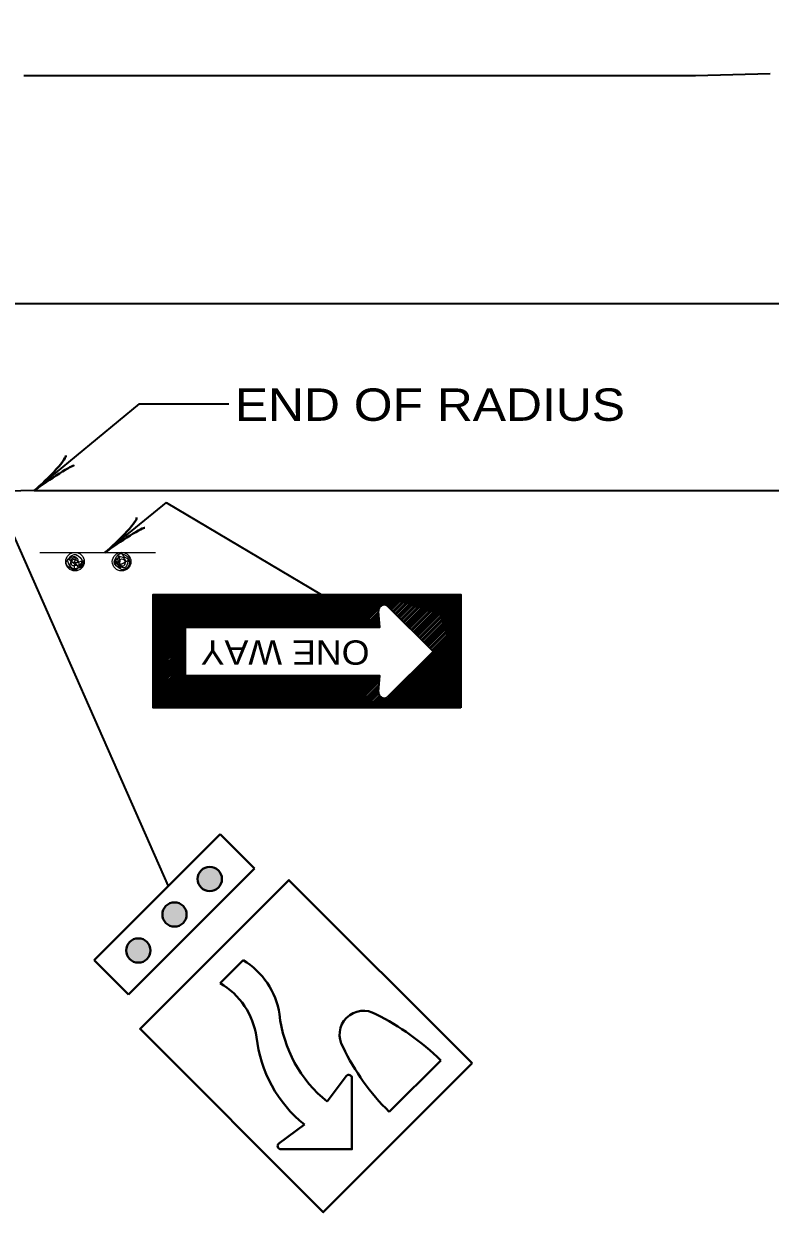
# Model space of a CAD drawing. Extents: x 930 to 1610, y -455 to -15.
# Drawn here: x 1476.4 to 1522.5, y -243.2 to -169.8 of the extents above; entities that cross this region are included whole.
import ezdxf
from ezdxf.enums import TextEntityAlignment as Align

# ---------------------------------------------------------------- set-up
doc = ezdxf.new("R2010")
doc.units = 0
doc.header["$LTSCALE"] = 0.8
doc.layers.add('1', color=7, linetype='Continuous', lineweight=53)
doc.layers.add('4', color=7, linetype='Continuous', lineweight=25)

msp = doc.modelspace()

# ---------------------------------------------------------------- hatches: boundary and pattern name
at = {"layer": '1'}
for points in [[(1487.8681, -223.331, 1), (1487.8681, -221.831, 1)], [(1485.6887, -225.5237, 1), (1485.6887, -224.0237, 1)], [(1483.453, -227.7446, 1), (1483.453, -226.2446, 1)]]:
    msp.add_hatch(color=256, dxfattribs=at).paths.add_polyline_path(points)

# ---------------------------------------------------------------- linework, layer by layer
at = {"layer": '1', "lineweight": 35}
for p, q in [((1461.764, -169.7898), (1485.3003, -223.0317)), ((1476.6496, -173.0052), (1476.3778, -173.0052)), ((1517.8599, -173.0037), (1476.3826, -173.0037)), ((1522.4733, -172.8837), (1517.8599, -173.0037)), ((1477.4813, -187.0852), (1473.3912, -187.0852)), ((1591.9266, -187.0837), (1476.3826, -187.0837)), ((1483.5172, -193.251), (1477.0332, -198.6037)), ((1483.5172, -193.251), (1489.0391, -193.251)), ((1477.0332, -198.6037), (1591.9266, -198.6037)), ((1485.1711, -199.3355), (1481.3944, -202.4329)), ((1485.1711, -199.3355), (1494.7464, -205.0203)), ((1488.312, -205.0203), (1484.3751, -208.9572)), ((1488.1706, -205.0203), (1484.3751, -208.8157)), ((1488.0292, -205.0203), (1484.3751, -208.6743)), ((1487.8877, -205.0203), (1484.3751, -208.5328)), ((1487.7462, -205.0203), (1484.3751, -208.3914)), ((1487.6048, -205.0203), (1484.3751, -208.25)), ((1487.4634, -205.0203), (1484.3751, -208.1086)), ((1487.322, -205.0203), (1484.3751, -207.9672)), ((1487.1806, -205.0203), (1484.3751, -207.8257)), ((1487.0392, -205.0203), (1484.3751, -207.6843)), ((1486.8977, -205.0203), (1484.3751, -207.5429)), ((1486.7563, -205.0203), (1484.3751, -207.4015)), ((1486.6149, -205.0203), (1484.3751, -207.2601)), ((1486.4735, -205.0203), (1484.3751, -207.1187)), ((1486.3321, -205.0203), (1484.3751, -206.9772)), ((1486.1907, -205.0203), (1484.3751, -206.8358)), ((1486.0493, -205.0203), (1484.3751, -206.6944)), ((1485.9078, -205.0203), (1484.3751, -206.553)), ((1485.7664, -205.0203), (1484.3751, -206.4116)), ((1485.625, -205.0203), (1484.3751, -206.2702)), ((1485.4835, -205.0203), (1484.3751, -206.1287)), ((1485.3421, -205.0203), (1484.3751, -205.9872)), ((1485.2007, -205.0203), (1484.3751, -205.8458)), ((1485.0593, -205.0203), (1484.3751, -205.7044)), ((1484.9178, -205.0203), (1484.3751, -205.563)), ((1484.7764, -205.0203), (1484.3751, -205.4216)), ((1484.635, -205.0203), (1484.3751, -205.2802)), ((1484.4936, -205.0203), (1484.3751, -205.1387)), ((1488.4534, -205.0203), (1486.4352, -207.0385)), ((1488.5948, -205.0203), (1486.5766, -207.0385)), ((1488.7362, -205.0203), (1486.718, -207.0385)), ((1488.8777, -205.0203), (1486.8594, -207.0385)), ((1489.0191, -205.0203), (1487.0008, -207.0385)), ((1489.1605, -205.0203), (1487.1422, -207.0385)), ((1489.3019, -205.0203), (1487.2837, -207.0385)), ((1489.4433, -205.0203), (1487.4251, -207.0385)), ((1489.5847, -205.0203), (1487.5665, -207.0385)), ((1489.7262, -205.0203), (1487.7079, -207.0385)), ((1489.8676, -205.0203), (1487.8493, -207.0385)), ((1490.009, -205.0203), (1487.9907, -207.0385)), ((1490.1504, -205.0203), (1488.1322, -207.0385)), ((1490.2918, -205.0203), (1488.2736, -207.0385)), ((1490.4333, -205.0203), (1488.415, -207.0385)), ((1490.5747, -205.0203), (1488.5565, -207.0385)), ((1490.7162, -205.0203), (1488.6979, -207.0385)), ((1490.8576, -205.0203), (1488.8393, -207.0385)), ((1490.999, -205.0203), (1488.9807, -207.0385)), ((1491.1404, -205.0203), (1489.1222, -207.0385)), ((1491.2818, -205.0203), (1489.2636, -207.0385)), ((1491.4233, -205.0203), (1489.405, -207.0385)), ((1491.5647, -205.0203), (1489.5464, -207.0385)), ((1491.7061, -205.0203), (1489.6878, -207.0385)), ((1491.8475, -205.0203), (1489.8293, -207.0385)), ((1491.9889, -205.0203), (1489.9707, -207.0385)), ((1492.1303, -205.0203), (1490.1121, -207.0385)), ((1492.2717, -205.0203), (1490.2535, -207.0385)), ((1492.4132, -205.0203), (1490.3949, -207.0385)), ((1492.5546, -205.0203), (1490.5363, -207.0385)), ((1492.696, -205.0203), (1490.6778, -207.0385)), ((1492.8374, -205.0203), (1490.8192, -207.0385)), ((1492.9788, -205.0203), (1490.9606, -207.0385)), ((1493.1203, -205.0203), (1491.1021, -207.0385)), ((1493.2617, -205.0203), (1491.2435, -207.0385)), ((1493.4032, -205.0203), (1491.3849, -207.0385)), ((1493.5446, -205.0203), (1491.5263, -207.0385)), ((1493.686, -205.0203), (1491.6677, -207.0385)), ((1493.8274, -205.0203), (1491.8092, -207.0385)), ((1493.9688, -205.0203), (1491.9506, -207.0385)), ((1494.1102, -205.0203), (1492.092, -207.0385)), ((1494.2517, -205.0203), (1492.2334, -207.0385)), ((1494.3931, -205.0203), (1492.3748, -207.0385)), ((1494.5345, -205.0203), (1492.5162, -207.0385)), ((1494.6759, -205.0203), (1492.6577, -207.0385)), ((1494.8173, -205.0203), (1492.7991, -207.0385)), ((1494.9588, -205.0203), (1492.9405, -207.0385)), ((1495.1002, -205.0203), (1493.0819, -207.0385)), ((1495.2416, -205.0203), (1493.2233, -207.0385)), ((1495.383, -205.0203), (1493.3647, -207.0385)), ((1495.5244, -205.0203), (1493.5062, -207.0385)), ((1495.6659, -205.0203), (1493.6477, -207.0385)), ((1495.8073, -205.0203), (1493.7891, -207.0385)), ((1495.9488, -205.0203), (1493.9305, -207.0385)), ((1496.0902, -205.0203), (1494.0719, -207.0385)), ((1496.2316, -205.0203), (1494.2133, -207.0385)), ((1496.373, -205.0203), (1494.3547, -207.0385)), ((1496.5144, -205.0203), (1494.4962, -207.0385)), ((1496.6558, -205.0203), (1494.6376, -207.0385)), ((1496.7972, -205.0203), (1494.779, -207.0385)), ((1496.9387, -205.0203), (1494.9204, -207.0385)), ((1497.0801, -205.0203), (1495.0618, -207.0385)), ((1497.2215, -205.0203), (1495.2033, -207.0385)), ((1497.3629, -205.0203), (1495.3447, -207.0385)), ((1497.5043, -205.0203), (1495.4861, -207.0385)), ((1497.6457, -205.0203), (1495.6275, -207.0385)), ((1497.7872, -205.0203), (1495.7689, -207.0385)), ((1497.9286, -205.0203), (1495.9103, -207.0385)), ((1498.07, -205.0203), (1496.0517, -207.0385)), ((1498.2115, -205.0203), (1496.1933, -207.0385)), ((1498.3529, -205.0203), (1496.3347, -207.0385)), ((1498.4943, -205.0203), (1496.4761, -207.0385)), ((1498.6357, -205.0203), (1496.6175, -207.0385)), ((1498.7772, -205.0203), (1496.7589, -207.0385)), ((1498.9186, -205.0203), (1496.9003, -207.0385)), ((1499.06, -205.0203), (1497.0417, -207.0385)), ((1499.2014, -205.0203), (1498.5531, -205.6686)), ((1499.3428, -205.0203), (1498.7007, -205.6623)), ((1499.4842, -205.0203), (1498.8072, -205.6972)), ((1499.6257, -205.0203), (1498.8831, -205.7629)), ((1499.7671, -205.0203), (1498.9537, -205.8336)), ((1499.9085, -205.0203), (1499.0245, -205.9043)), ((1500.0499, -205.0203), (1499.0952, -205.975)), ((1500.1913, -205.0203), (1499.1659, -206.0457)), ((1500.3328, -205.0203), (1499.2366, -206.1164)), ((1500.4742, -205.0203), (1499.3073, -206.1872)), ((1500.6157, -205.0203), (1499.378, -206.2578)), ((1500.7571, -205.0203), (1499.4488, -206.3286)), ((1500.8985, -205.0203), (1499.5194, -206.3992)), ((1501.0399, -205.0203), (1499.5902, -206.47)), ((1501.1813, -205.0203), (1499.6608, -206.5407)), ((1501.3228, -205.0203), (1499.7316, -206.6114)), ((1501.4642, -205.0203), (1499.8022, -206.6821)), ((1501.6056, -205.0203), (1499.873, -206.7528)), ((1501.747, -205.0203), (1499.9437, -206.8235)), ((1501.8884, -205.0203), (1500.0144, -206.8942)), ((1502.0298, -205.0203), (1500.0852, -206.965)), ((1502.1712, -205.0203), (1500.1558, -207.0357)), ((1502.3127, -205.0203), (1500.2266, -207.1064)), ((1502.4541, -205.0203), (1500.2972, -207.1771)), ((1502.5955, -205.0203), (1500.368, -207.2478)), ((1502.7369, -205.0203), (1500.4387, -207.3185)), ((1502.8783, -205.0203), (1500.5094, -207.3893)), ((1503.0197, -205.0203), (1500.5801, -207.4599)), ((1503.1612, -205.0203), (1500.6508, -207.5307)), ((1503.3027, -205.0203), (1500.7215, -207.6013)), ((1503.3751, -205.0892), (1500.7922, -207.6721)), ((1503.3751, -205.2307), (1500.8629, -207.7428)), ((1503.3751, -205.3721), (1500.9337, -207.8135)), ((1498.289, -205.9327), (1497.1832, -207.0385)), ((1498.282, -206.0811), (1497.3246, -207.0385)), ((1498.8302, -205.7101), (1501.6587, -208.5385)), ((1503.3751, -205.5135), (1501.0043, -207.8842)), ((1503.3751, -205.6549), (1501.0751, -207.9549)), ((1503.3751, -205.7963), (1501.1457, -208.0256)), ((1503.3751, -205.9377), (1501.2165, -208.0963)), ((1503.3751, -206.0792), (1501.2872, -208.1671)), ((1498.2933, -206.2112), (1497.466, -207.0385)), ((1498.3048, -206.3412), (1497.6074, -207.0385)), ((1498.3161, -206.4712), (1497.7488, -207.0385)), ((1498.3275, -206.6012), (1497.8902, -207.0385)), ((1498.3388, -206.7313), (1498.0317, -207.0385)), ((1498.3502, -206.8613), (1498.1731, -207.0385)), ((1503.3751, -206.2206), (1501.3579, -208.2378)), ((1503.3751, -206.362), (1501.4287, -208.3085)), ((1503.3751, -206.5034), (1501.4993, -208.3792)), ((1503.3751, -206.6448), (1501.5701, -208.4499)), ((1503.3751, -206.7862), (1501.6408, -208.5206)), ((1486.3657, -207.1079), (1484.3751, -209.0986)), ((1486.3657, -207.2493), (1484.3751, -209.24)), ((1486.3657, -207.3907), (1484.3751, -209.3814)), ((1486.3657, -207.5322), (1484.3751, -209.5228)), ((1503.3751, -206.9277), (1498.2825, -212.0203)), ((1498.3617, -206.9914), (1498.3145, -207.0385)), ((1503.3751, -207.0691), (1498.4239, -212.0203)), ((1503.3751, -207.2105), (1498.5653, -212.0203)), ((1503.3751, -207.352), (1498.7068, -212.0203)), ((1503.3751, -207.4934), (1498.8483, -212.0203)), ((1486.3657, -207.6736), (1484.3751, -209.6642)), ((1486.3657, -207.815), (1484.3751, -209.8057)), ((1486.3657, -207.9564), (1484.3751, -209.9471)), ((1486.3657, -208.0978), (1484.3751, -210.0885)), ((1486.3657, -208.2392), (1484.3751, -210.2299)), ((1503.3751, -207.6348), (1498.9897, -212.0203)), ((1503.3751, -207.7763), (1499.1311, -212.0203)), ((1503.3751, -207.9177), (1499.2725, -212.0203)), ((1503.3751, -208.0591), (1499.4139, -212.0203)), ((1503.3751, -208.2005), (1499.5553, -212.0203)), ((1503.3751, -208.3419), (1499.6967, -212.0203)), ((1486.3657, -208.3807), (1484.3751, -210.3713)), ((1486.3657, -208.5221), (1484.3751, -210.5127)), ((1486.3657, -208.6635), (1484.3751, -210.6542)), ((1486.3657, -208.8049), (1484.3751, -210.7956)), ((1486.3657, -208.9463), (1484.3751, -210.937)), ((1501.6587, -208.5385), (1498.8302, -211.367)), ((1503.3751, -208.4833), (1499.8382, -212.0203)), ((1503.3751, -208.6248), (1499.9796, -212.0203)), ((1503.3751, -208.7662), (1500.121, -212.0203)), ((1503.3751, -208.9076), (1500.2624, -212.0203)), ((1503.3751, -209.049), (1500.4038, -212.0203)), ((1486.3657, -209.0877), (1484.3751, -211.0784)), ((1486.3657, -209.2292), (1484.3751, -211.2199)), ((1486.3657, -209.3707), (1484.3751, -211.3613)), ((1486.3657, -209.5121), (1484.3751, -211.5027)), ((1486.3657, -209.6535), (1484.3751, -211.6442)), ((1486.3657, -209.7949), (1484.3751, -211.7856)), ((1503.3751, -209.1904), (1500.5452, -212.0203)), ((1503.3751, -209.3318), (1500.6867, -212.0203)), ((1503.3751, -209.4732), (1500.8281, -212.0203)), ((1503.3751, -209.6147), (1500.9695, -212.0203)), ((1503.3751, -209.7561), (1501.1109, -212.0203)), ((1486.3657, -209.9363), (1484.3751, -211.927)), ((1486.405, -210.0385), (1484.4233, -212.0203)), ((1486.5464, -210.0385), (1484.5647, -212.0203)), ((1486.6878, -210.0385), (1484.7061, -212.0203)), ((1486.8293, -210.0385), (1484.8475, -212.0203)), ((1486.9707, -210.0385), (1484.9889, -212.0203)), ((1487.1121, -210.0385), (1485.1303, -212.0203)), ((1487.2535, -210.0385), (1485.2717, -212.0203)), ((1487.3949, -210.0385), (1485.4132, -212.0203)), ((1487.5363, -210.0385), (1485.5546, -212.0203)), ((1487.6778, -210.0385), (1485.696, -212.0203)), ((1487.8192, -210.0385), (1485.8374, -212.0203)), ((1487.9606, -210.0385), (1485.9788, -212.0203)), ((1488.1021, -210.0385), (1486.1203, -212.0203)), ((1488.2435, -210.0385), (1486.2617, -212.0203)), ((1488.3849, -210.0385), (1486.4032, -212.0203)), ((1488.5263, -210.0385), (1486.5446, -212.0203)), ((1488.6677, -210.0385), (1486.686, -212.0203)), ((1488.8092, -210.0385), (1486.8274, -212.0203)), ((1488.9506, -210.0385), (1486.9688, -212.0203)), ((1489.092, -210.0385), (1487.1102, -212.0203)), ((1489.2334, -210.0385), (1487.2517, -212.0203)), ((1489.3748, -210.0385), (1487.3931, -212.0203)), ((1489.5162, -210.0385), (1487.5345, -212.0203)), ((1489.6577, -210.0385), (1487.6759, -212.0203)), ((1489.7991, -210.0385), (1487.8173, -212.0203)), ((1489.9405, -210.0385), (1487.9588, -212.0203)), ((1490.0819, -210.0385), (1488.1002, -212.0203)), ((1490.2233, -210.0385), (1488.2416, -212.0203)), ((1490.3647, -210.0385), (1488.383, -212.0203)), ((1490.5062, -210.0385), (1488.5244, -212.0203)), ((1490.6477, -210.0385), (1488.6659, -212.0203)), ((1490.7891, -210.0385), (1488.8073, -212.0203)), ((1490.9305, -210.0385), (1488.9488, -212.0203)), ((1491.0719, -210.0385), (1489.0902, -212.0203)), ((1491.2133, -210.0385), (1489.2316, -212.0203)), ((1491.3547, -210.0385), (1489.373, -212.0203)), ((1491.4962, -210.0385), (1489.5144, -212.0203)), ((1491.6376, -210.0385), (1489.6558, -212.0203)), ((1491.779, -210.0385), (1489.7972, -212.0203)), ((1491.9204, -210.0385), (1489.9387, -212.0203)), ((1492.0618, -210.0385), (1490.0801, -212.0203)), ((1492.2033, -210.0385), (1490.2215, -212.0203)), ((1492.3447, -210.0385), (1490.3629, -212.0203)), ((1492.4861, -210.0385), (1490.5043, -212.0203)), ((1492.6275, -210.0385), (1490.6457, -212.0203)), ((1492.7689, -210.0385), (1490.7872, -212.0203)), ((1492.9103, -210.0385), (1490.9286, -212.0203)), ((1493.0517, -210.0385), (1491.07, -212.0203)), ((1493.1933, -210.0385), (1491.2115, -212.0203)), ((1493.3347, -210.0385), (1491.3529, -212.0203)), ((1493.4761, -210.0385), (1491.4943, -212.0203)), ((1493.6175, -210.0385), (1491.6357, -212.0203)), ((1493.7589, -210.0385), (1491.7772, -212.0203)), ((1493.9003, -210.0385), (1491.9186, -212.0203)), ((1494.0417, -210.0385), (1492.06, -212.0203)), ((1494.1832, -210.0385), (1492.2014, -212.0203)), ((1494.3246, -210.0385), (1492.3428, -212.0203)), ((1494.466, -210.0385), (1492.4842, -212.0203)), ((1494.6074, -210.0385), (1492.6257, -212.0203)), ((1494.7488, -210.0385), (1492.7671, -212.0203)), ((1494.8902, -210.0385), (1492.9085, -212.0203)), ((1495.0317, -210.0385), (1493.0499, -212.0203)), ((1495.1731, -210.0385), (1493.1913, -212.0203)), ((1495.3145, -210.0385), (1493.3328, -212.0203)), ((1495.4559, -210.0385), (1493.4742, -212.0203)), ((1495.5974, -210.0385), (1493.6157, -212.0203)), ((1495.7388, -210.0385), (1493.7571, -212.0203)), ((1495.8802, -210.0385), (1493.8985, -212.0203)), ((1496.0217, -210.0385), (1494.0399, -212.0203)), ((1496.1631, -210.0385), (1494.1813, -212.0203)), ((1496.3045, -210.0385), (1494.3228, -212.0203)), ((1496.4459, -210.0385), (1494.4642, -212.0203)), ((1496.5873, -210.0385), (1494.6056, -212.0203)), ((1496.7287, -210.0385), (1494.747, -212.0203)), ((1496.8702, -210.0385), (1494.8884, -212.0203)), ((1497.0116, -210.0385), (1495.0298, -212.0203)), ((1497.153, -210.0385), (1495.1712, -212.0203)), ((1497.2944, -210.0385), (1495.3127, -212.0203)), ((1497.4358, -210.0385), (1495.4541, -212.0203)), ((1497.5773, -210.0385), (1495.5955, -212.0203)), ((1497.7187, -210.0385), (1495.7369, -212.0203)), ((1497.8601, -210.0385), (1495.8783, -212.0203)), ((1498.0015, -210.0385), (1496.0197, -212.0203)), ((1498.143, -210.0385), (1496.1612, -212.0203)), ((1498.2844, -210.0385), (1496.3027, -212.0203)), ((1498.36, -210.1043), (1496.4441, -212.0203)), ((1498.3464, -210.2593), (1496.5855, -212.0203)), ((1498.3328, -210.4142), (1496.7269, -212.0203)), ((1503.3751, -209.8976), (1501.2524, -212.0203)), ((1503.3751, -210.039), (1501.3938, -212.0203)), ((1503.3751, -210.1804), (1501.5352, -212.0203)), ((1503.3751, -210.3218), (1501.6767, -212.0203)), ((1503.3751, -210.4632), (1501.8181, -212.0203)), ((1498.3193, -210.5692), (1496.8683, -212.0203)), ((1498.3057, -210.7242), (1497.0097, -212.0203)), ((1498.2922, -210.8792), (1497.1512, -212.0203)), ((1498.2786, -211.0342), (1497.2926, -212.0203)), ((1498.2938, -211.1605), (1497.434, -212.0203)), ((1498.3389, -211.2567), (1497.5754, -212.0203)), ((1503.3751, -210.6047), (1501.9595, -212.0203)), ((1503.3751, -210.7461), (1502.1009, -212.0203)), ((1503.3751, -210.8875), (1502.2423, -212.0203)), ((1503.3751, -211.0289), (1502.3837, -212.0203)), ((1503.3751, -211.1703), (1502.5252, -212.0203)), ((1498.405, -211.3321), (1497.7168, -212.0203)), ((1498.4916, -211.3869), (1497.8582, -212.0203)), ((1498.6027, -211.4172), (1497.9997, -212.0203)), ((1498.7622, -211.3991), (1498.1411, -212.0203)), ((1503.3751, -211.3117), (1502.6666, -212.0203)), ((1503.3751, -211.4532), (1502.808, -212.0203)), ((1503.3751, -211.5946), (1502.9494, -212.0203)), ((1503.3751, -211.736), (1503.0908, -212.0203)), ((1503.3751, -211.8774), (1503.2323, -212.0203)), ((1503.3751, -212.0188), (1503.3737, -212.0203))]:
    msp.add_line(p, q, dxfattribs=at)
at = {"layer": '1', "lineweight": 25}
msp.add_line((1484.517, -202.4404), (1477.377, -202.4404), dxfattribs=at)
at = {"layer": '1', "lineweight": 40}
for p, q in [((1480.7368, -227.5953), (1488.515, -219.8171)), ((1490.6363, -221.9384), (1488.515, -219.8171)), ((1482.858, -229.7167), (1490.6363, -221.9384)), ((1482.858, -229.7167), (1480.7368, -227.5953)), ((1488.5148, -229.0097), (1489.9291, -227.5953)), ((1502.1267, -233.7826), (1498.9447, -236.9645)), ((1495.1247, -236.3266), (1496.2856, -234.7523)), ((1492.1362, -238.9017), (1493.7106, -237.7407))]:
    msp.add_line(p, q, dxfattribs=at)
at = {"layer": '1', "lineweight": 35}
msp.add_lwpolyline([(1503.3751, -212.0203), (1484.3751, -212.0203), (1484.3751, -205.0203), (1503.3751, -205.0203)], close=True, dxfattribs=at)
msp.add_lwpolyline([(1498.2786, -211.0347), (1498.3657, -210.0385), (1486.3657, -210.0385), (1486.3657, -207.0385), (1498.3657, -207.0385), (1498.2786, -206.0423)], dxfattribs=at)
at = {"layer": '1', "lineweight": 40}
msp.add_lwpolyline([(1504.0712, -233.9593), (1494.8788, -243.1517), (1483.565, -231.8381), (1492.7575, -222.6456)], close=True, dxfattribs=at)
msp.add_lwpolyline([(1496.6464, -234.8711), (1496.6467, -239.2627), (1492.2548, -239.2625)], dxfattribs=at)
for centre in [(1487.8681, -222.581), (1485.6887, -224.7737), (1483.453, -226.9946)]:
    msp.add_circle(centre, 0.75, dxfattribs=at)
at = {"layer": '1', "lineweight": 35}
for centre, radius, start, end in [((1477.0329, -230.6022), 32, 90, 180), ((1498.6417, -206.021), 0.3637, 58.76645, 183.36449), ((1498.6417, -211.056), 0.3637, 176.63551, 301.23355)]:
    msp.add_arc(centre, radius, start, end, dxfattribs=at)
at = {"layer": '1', "lineweight": 40}
for centre, radius, start, end in [((1487.5285, -231.631), 4.6956, 8.60534, 59.2536), ((1486.1143, -233.0452), 4.6956, 8.60534, 59.2536), ((1500.1398, -230.0756), 8.014, 186.10806, 231.26016), ((1497.3593, -232.1875), 1.4739, 58.60951, 211.39048), ((1491.185, -244.8907), 15.592, 45.43251, 63.56211), ((1498.7256, -231.4899), 8.014, 186.10806, 231.26016), ((1508.6228, -227.0402), 13.8484, 205.28501, 225.72037), ((1496.4465, -234.871), 0.2, 359.99403, 143.59761), ((1492.2549, -239.0626), 0.2, 126.40525, 270)]:
    msp.add_arc(centre, radius, start, end, dxfattribs=at)
for centre, major_axis, ratio, start_param, end_param in [((1477.6989, -197.6959), (-1.2777, -1.2572), 0.122415, 0.8963533, 3.1415927), ((1477.6989, -197.6959), (-1.2777, -1.2572), 0.122415, 0.8963533, 3.1415927), ((1478.0321, -198.0535), (-1.4664, -0.9827), 0.07063, 3.1407148, 5.41811), ((1478.0321, -198.0535), (-1.4664, -0.9827), 0.07063, 3.1407148, 5.41811), ((1482.0629, -201.5273), (-1.2817, -1.2531), 0.122415, 0.8963533, 3.1415927), ((1482.395, -201.886), (1.4695, 0.978), 0.07063, 6.2823074, 8.5597026)]:
    msp.add_ellipse(centre, major_axis=major_axis, ratio=ratio, start_param=start_param, end_param=end_param, dxfattribs=at)
at = {"layer": '1', "lineweight": 25}
for points in [[(1482.417, -202.4964), (1482.725, -202.6364), (1482.921, -202.9444), (1482.865, -203.2804), (1482.501, -203.5044), (1482.165, -203.3084), (1481.969, -203.0284), (1482.025, -202.8324), (1482.417, -202.4964), (1482.613, -202.7204), (1482.781, -202.8044), (1482.809, -202.9724), (1482.613, -203.3644), (1482.417, -203.3364), (1482.277, -203.2244), (1482.053, -203.0844), (1482.221, -202.7484), (1482.445, -202.6924), (1482.585, -202.8044), (1482.669, -202.9724), (1482.613, -203.1404), (1482.557, -203.2524), (1482.277, -203.1684), (1482.333, -202.9724), (1482.333, -202.8604), (1482.557, -202.8604), (1482.613, -203.0284), (1482.305, -203.1404), (1482.249, -203.1124), (1481.997, -202.8604), (1482.361, -203.3924), (1482.277, -203.1404), (1482.697, -203.4204), (1482.893, -202.9444), (1482.305, -203.1404), (1482.277, -202.6364), (1482.193, -202.7484), (1482.305, -203.1404)], [(1479.589, -202.5524), (1479.869, -202.7484), (1480.009, -203.0284), (1479.925, -203.2244), (1479.617, -203.4204), (1479.309, -203.4204), (1479.001, -203.1124), (1479.197, -202.7484), (1479.589, -202.5524), (1479.757, -202.6644), (1479.897, -202.7484), (1479.953, -203.0004), (1479.757, -203.3364), (1479.645, -203.4764), (1479.253, -203.2524), (1479.309, -202.9724), (1479.365, -202.8044), (1479.477, -202.7484), (1479.645, -202.7484), (1479.729, -202.9164), (1479.757, -203.2244), (1479.561, -203.2244), (1479.421, -203.2524), (1479.309, -203.0844), (1479.505, -202.8324), (1479.673, -202.9444), (1479.701, -203.0564), (1479.505, -203.0844), (1479.533, -203.1404), (1479.113, -202.8324), (1479.477, -203.5044), (1479.561, -203.1124), (1479.813, -203.3644), (1480.093, -202.9724), (1479.505, -203.0844), (1479.617, -202.7204), (1479.225, -202.8044), (1479.505, -203.0844)]]:
    msp.add_spline(points, degree=3, dxfattribs=at)
at = {"layer": '4'}
for centre in [(1479.5441, -202.9915), (1482.4236, -202.9912)]:
    msp.add_circle(centre, 0.574, dxfattribs=at)

# ---------------------------------------------------------------- texts
at = {"layer": '1', "width": 1.15}
msp.add_text('END OF RADIUS', height=2, dxfattribs=at).set_placement((1501.4591, -194.3005), align=Align.CENTER)
at = {"layer": '1', "width": 1.1}
msp.add_text('ONE WAY', height=1.5, rotation=180, dxfattribs=at).set_placement((1492.5182, -207.8525), align=Align.CENTER)

doc.saveas('drawing.dxf')
